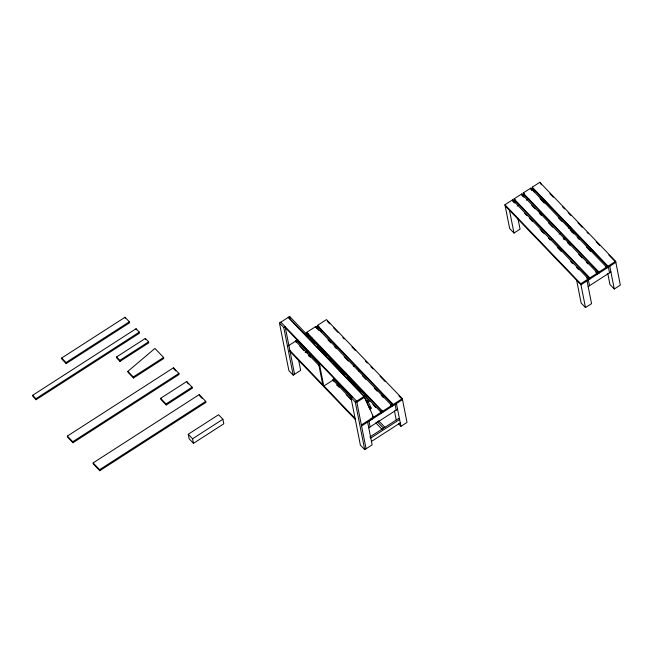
<?xml version="1.0" encoding="UTF-8"?>
<svg xmlns="http://www.w3.org/2000/svg" width="653" height="653" viewBox="0 0 653 653"><rect width="100%" height="100%" fill="white"/><g stroke="black" fill="none" stroke-linecap="round" stroke-linejoin="round"><path stroke-width="0.98" d="M127.857 371.328L154.932 348.424L163.593 357.452L163.797 358.481L133.473 377.997L128.061 372.349L127.857 371.328L133.277 376.969L133.473 377.997M289.524 316.395L288.202 317.415L364.031 396.428L366.708 402.321L368.031 401.301L365.345 395.408L289.524 316.395L290.291 318.076M364.031 396.428L365.345 395.408M368.488 402.272L367.166 403.293L369.851 409.186L371.173 408.166L368.488 402.272L367.084 400.811M61.651 358.048L125.025 317.26L129.351 321.774L129.555 322.794L66.182 363.582L61.855 359.068L61.651 358.048L65.986 362.562L66.182 363.582M65.986 362.562L129.351 321.774M32.65 395.294L136.044 328.745L139.301 332.132L139.497 333.161L36.103 399.709L32.854 396.322L32.65 395.294L35.899 398.681L36.103 399.709M35.899 398.681L139.301 332.132M116.536 356.971L145.341 338.434L148.59 341.821L148.794 342.841L119.989 361.387L116.74 357.999L116.536 356.971L119.785 360.358L119.989 361.387M119.785 360.358L148.59 341.821M133.277 376.969L163.593 357.452M67.365 436.073L173.494 367.77L178.906 373.41L179.11 374.438L72.981 442.742L67.569 437.094L67.365 436.073L72.777 441.714L72.981 442.742M72.777 441.714L178.906 373.41M160.622 398.314L186.701 381.532L192.113 387.172L192.317 388.2L166.237 404.982L160.826 399.334L160.622 398.314L166.042 403.954L166.237 404.982M298.494 359.476L300.649 370.365L293.221 375.149L288.887 370.635L279.46 323.039L288.406 317.285L364.235 396.298L373.492 417.169L372.52 416.149M293.221 375.149L283.794 327.553L285.157 326.671L294.585 374.267M166.042 403.954L192.113 387.172M93.11 462.904L199.238 394.6L205.736 401.366L205.94 402.395L99.811 470.699L93.314 463.924L93.11 462.904L99.607 469.678L99.811 470.699M306.763 332.295L382.593 411.308L382.789 412.337L306.967 333.316L306.763 332.295L315.864 326.443L391.686 405.456L391.89 406.484L390.486 405.015M317.374 325.463L393.204 404.476L393.408 405.505L317.578 326.492L317.374 325.463L326.476 319.611L402.297 398.624L407.007 422.426L400.95 426.327L398.469 423.748M517.894 218.257L520.049 229.154L513.984 233.056L509.658 228.542L504.94 204.74L512.523 199.867L588.345 278.88L588.549 279.908L586.443 277.713M514.042 198.887L589.863 277.9L590.067 278.929L514.246 199.916L514.042 198.887L521.625 194.006L597.446 273.027L597.65 274.048L595.544 271.852M523.135 193.035L598.964 272.048L599.16 273.076L523.339 194.055L523.135 193.035L530.718 188.154L606.539 267.167L606.743 268.195L605.339 266.734M532.236 187.182L608.057 266.195L608.261 267.216L532.44 188.203L532.236 187.182L539.811 182.301L615.64 261.314L620.35 285.116L614.285 289.018L609.951 284.504L607.796 273.607M305.792 334.075L307.473 332.997M315.881 327.577L318.411 325.953M512.572 200.985L515.078 199.377M523.926 197.23L521.82 195.035L524.253 193.476M532.326 190.643L530.922 189.182L532.587 188.105L536.097 191.762M288.128 345.935L297.833 339.682M295.825 342.131L297.515 341.054M306.763 335.095L308.445 334.01M316.86 328.598L319.382 326.973M513.552 202.006L515.217 200.928M522.726 196.096L524.392 195.027M531.893 190.194L533.566 189.125L534.13 191.966M99.607 469.678L205.736 401.366M310.412 339.16L312.101 338.083M517.176 206.087L519.682 204.479M526.351 200.185L528.857 198.569M305.131 352.473L307.669 350.841M306.951 352.947L308.649 351.853M308.477 355.812L311.016 354.179M319.488 348.726L321.186 347.633M188.244 434.253L218.567 414.737L222.893 419.25L223.799 423.805L193.476 443.322L189.141 438.808L188.244 434.253L192.578 438.767L193.476 443.322M192.578 438.767L222.893 419.25M343.217 373.075L344.898 371.998M353.306 366.578L354.987 365.5M549.997 239.986L551.671 238.916M559.172 234.084L560.837 233.007M568.347 228.183L570.012 227.105M323.79 386.07L319.276 363.297L318.305 362.284L322.811 385.05L323.79 386.07L334.303 379.303M333.25 381.132L334.94 380.046M344.188 374.096L345.87 373.01M336.907 385.205L339.429 383.58M563.776 239.186L565.441 238.108M367.631 422.091L372.137 444.864L364.709 449.648L360.383 445.134L350.955 397.538L352.318 396.657M364.709 449.648L355.289 402.052L364.235 396.298M356.856 402.199L364.439 397.318M380.642 412.076L382.323 410.998M390.731 405.578L392.412 404.501M587.422 278.986L589.096 277.917M596.597 273.085L598.262 272.007M605.772 267.183L607.437 266.106M361.362 424.972L381.074 412.288L364.929 395.457M382.593 411.308L391.686 405.456M393.204 404.476L402.297 398.624M587.039 280.88L591.545 303.653L585.48 307.555L580.77 283.761L588.345 278.88M589.863 277.9L597.446 273.027M598.964 272.048L606.539 267.167M608.057 266.195L615.64 261.314M361.566 425.993L402.501 399.652L398.991 395.996M368.757 427.788L397.563 409.243M588.165 286.577L610.906 271.934M369.81 437.02L398.616 418.475L399.595 419.495L370.79 438.032M371.467 441.452L400.273 422.907M541.419 184.791L539.811 182.301M549.842 193.566L553.352 197.222M562.486 206.74L564.592 208.936M568.102 212.592L570.91 215.514M577.929 222.836L582.141 227.22M587.055 232.346L588.459 233.807M596.181 241.855L599.691 245.512M608.816 255.021L615.844 262.343L580.974 284.781L505.144 205.768M538.203 193.957L583.137 240.786M584.541 242.247L608.408 267.126L609.543 272.815M540.047 198.692L544.259 203.083M558.299 217.71L561.809 221.375M570.24 230.15L573.75 233.807M577.26 237.463L579.366 239.659M586.386 246.981L590.598 251.364M538.464 209.997L542.798 214.519M531.656 205.279L535.166 208.936M539.378 213.327L541.484 215.523M548.504 222.836L552.716 227.228M563.245 238.198L564.649 239.667M567.457 242.589L570.265 245.52M578.689 254.295L582.198 257.951M586.418 262.343L587.822 263.804M514.833 203.083L512.727 200.887L512.523 199.867M524.661 213.327L526.767 215.523M529.575 218.445L532.383 221.375M540.104 229.423L544.324 233.815M548.536 238.198L549.94 239.667M557.662 247.716L561.172 251.372M571 261.616L573.105 263.812M576.615 267.469L578.721 269.665M541.361 230.982L542.765 232.444M570.844 261.714L572.248 263.175M504.94 204.74L580.77 283.761M585.48 307.555L581.146 303.041L576.64 280.268M327.3 321.276L329.773 323.864M333.699 327.953L337.911 332.344M342.825 337.462L344.229 338.923M351.951 346.972L355.461 350.628M365.288 360.872L367.394 363.068M370.912 366.725L373.018 368.921M380.038 376.234L384.952 381.36M318.876 330.394L316.068 327.463L315.864 326.443M328.002 339.903L330.81 342.825M334.32 346.49L336.426 348.686M344.147 356.734L348.359 361.117M362.399 375.753L365.909 379.409M374.34 388.192L377.148 391.114M381.36 395.506L383.466 397.701M305.253 333.267L308.763 336.932M310.167 338.393L315.081 343.511M317.889 346.441L326.312 355.216M329.12 358.146L331.928 361.076M333.332 362.537L343.862 373.508M347.372 377.165L355.795 385.947M357.199 387.409L361.419 391.8M368.643 400.142L370.047 401.603M372.855 404.534L375.663 407.456M369.769 406.705L371.173 408.166M378.569 420.712L384.895 427.307M377.205 421.585L383.531 428.188M280.831 322.158L356.652 401.179L366.08 448.766M285.247 327.577L351.943 397.081M296.854 339.854L319.317 363.272M334.769 379.369L351.616 396.926M296.356 340.148L318.819 363.566M333.569 378.928L351.82 397.946M375.769 422.801L382.103 429.405M279.46 323.039L283.794 327.553M350.955 397.538L355.289 402.052M295.336 340.833L319.913 366.439M332.548 379.605L351.502 399.367M299.751 346.245L303.963 350.637M308.877 355.763L310.281 357.224M336.964 385.025L339.07 387.221M346.09 394.534L351.004 399.652M289.752 350.343L355.746 419.12M289.956 351.371L355.248 419.414M175.722 370.904L173.698 368.79L173.494 367.77M188.252 383.964L186.701 381.532M202.038 398.33L199.443 395.62L199.238 394.6M609.78 266.244L614.285 289.018M588.402 280.006L589.528 285.696M570.991 228.126L571.742 231.921M530.718 188.154L530.922 189.182M521.625 194.006L521.82 195.035M509.479 210.282L513.984 233.056M396.436 403.554L400.95 426.327M395.073 404.436L396.2 410.125M394.461 410.917L396.224 419.83M381.074 412.288L381.279 413.308M371.973 418.14L372.177 419.169M370.463 419.12L370.667 420.14M368.994 421.218L370.12 426.907M358.211 368.276L358.775 371.124M320.599 328.328L321.349 332.124M145.341 338.434L145.546 339.454M136.044 328.745L136.248 329.773M125.025 317.26L125.221 318.28"/></g></svg>
